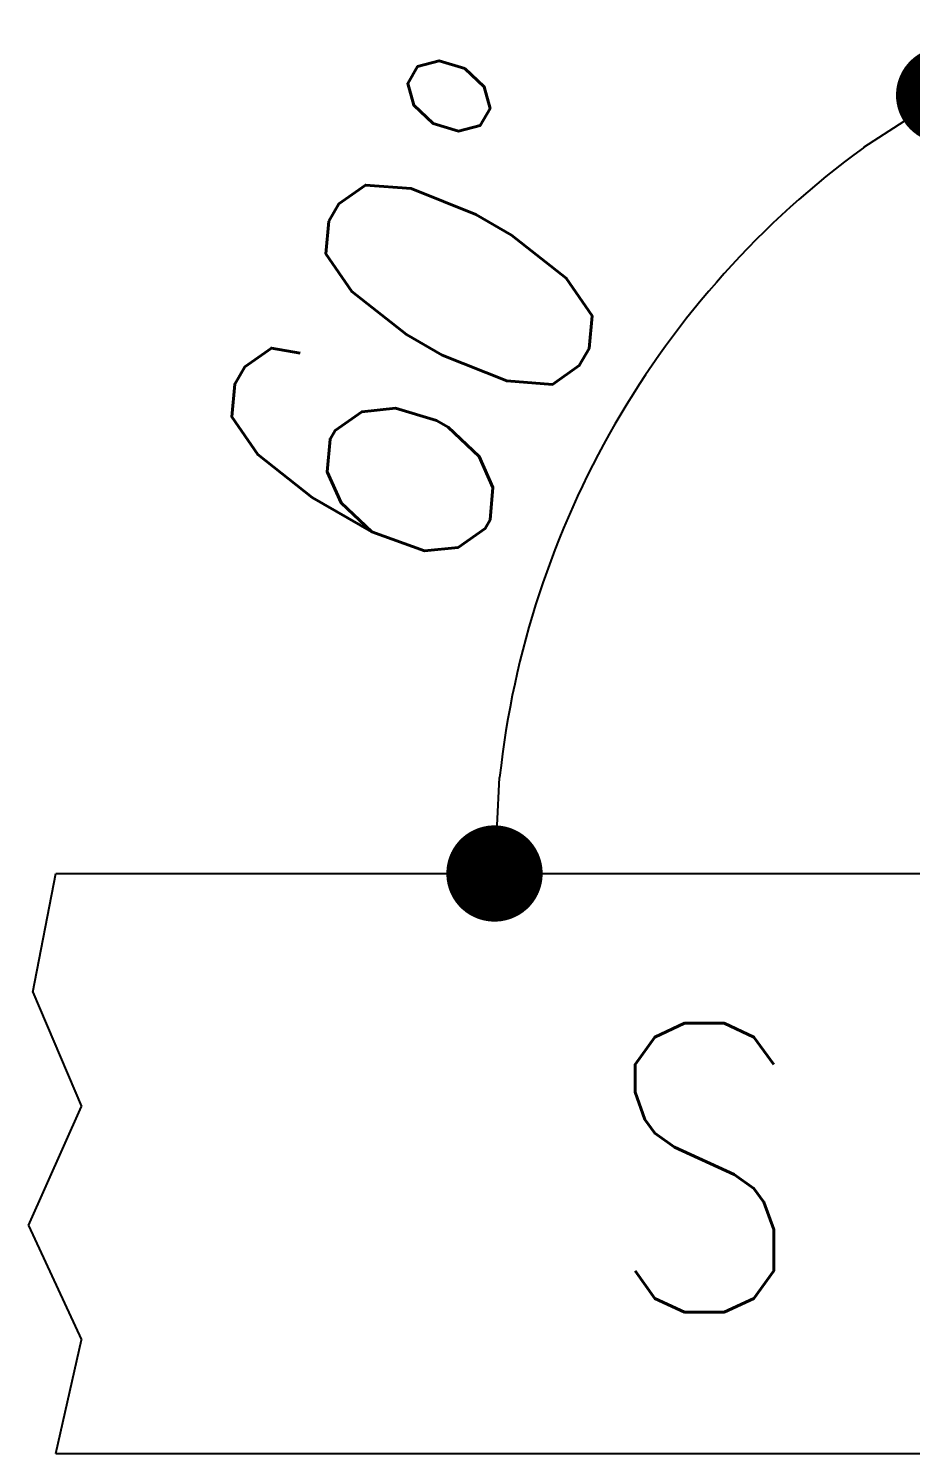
# Model space of a CAD drawing. Header units: millimetres. Extents: x 0 to 18796, y -11 to 7128.
# Drawn here: x 11638.2 to 11711.4, y 907.2 to 1025.6 of the extents above; entities that cross this region are included whole.
import ezdxf

# ---------------------------------------------------------------- set-up
doc = ezdxf.new("R2010")
doc.units = ezdxf.units.MM
doc.header["$LTSCALE"] = 5
doc.layers.get('0').update_dxf_attribs({"color": 255})
doc.layers.add('寸法', color=4, linetype='Continuous')
doc.layers.add('金物', color=142, linetype='Continuous')
doc.styles.add('04setumei', font='simplex.shx', dxfattribs={"width": 0.7, "height": 2.5, "bigfont": 'extfont2.shx'})

# ---------------------------------------------------------------- blocks, each defined once
blk = doc.blocks.new('_Dot')
at = {"color": 0, "linetype": 'ByBlock', "lineweight": -2}
blk.add_line((-0.5, 0), (-1, 0), dxfattribs=at)
at = {"color": 0, "linetype": 'ByBlock', "const_width": 0.5}
blk.add_lwpolyline([(-0.25, 0, 1), (0.25, 0, 1)], format="xyb", close=True, dxfattribs=at)

msp = doc.modelspace()

# ---------------------------------------------------------------- linework, layer by layer
at = {"layer": '寸法'}
msp.add_arc((11751.555, 955.368), 74.668, 126.14192, 173.85836, dxfattribs=at)
at = {"layer": '金物'}
for p, q in [((11638.563, 945.501), (11640.452, 955.368)), ((11640.452, 955.368), (11879.867, 955.368)), ((11638.563, 945.501), (11642.584, 935.999)), ((11638.198, 926.131), (11642.584, 935.999)), ((11638.198, 926.131), (11642.584, 916.629)), ((11640.452, 907.183), (11642.584, 916.629)), ((11640.452, 907.183), (11879.867, 907.183))]:
    msp.add_line(p, q, dxfattribs=at)

# ---------------------------------------------------------------- block references
at = {"layer": '寸法'}
for p, xscale, yscale, zscale, rotation in [((11714.221, 1020.033), 7.999999999999998, 7.999999999999998, 7.999999999999998, 33.07110097030314), ((11676.887, 955.368), 7.999999999999996, 7.999999999999996, 7.999999999999996, 266.9291792530464)]:
    msp.add_blockref('_Dot', p, dxfattribs=dict(at, xscale=xscale, yscale=yscale, zscale=zscale, rotation=rotation))

# ---------------------------------------------------------------- texts
at = {"layer": '寸法', "style": '04setumei', "width": 0.8}
msp.add_text('60°', height=24, rotation=60.00014, dxfattribs=at).set_placement((11671.992, 976.897))
msp.add_text('S', height=24, dxfattribs=at).set_placement((11686.084, 918.925))

doc.saveas('drawing.dxf')
